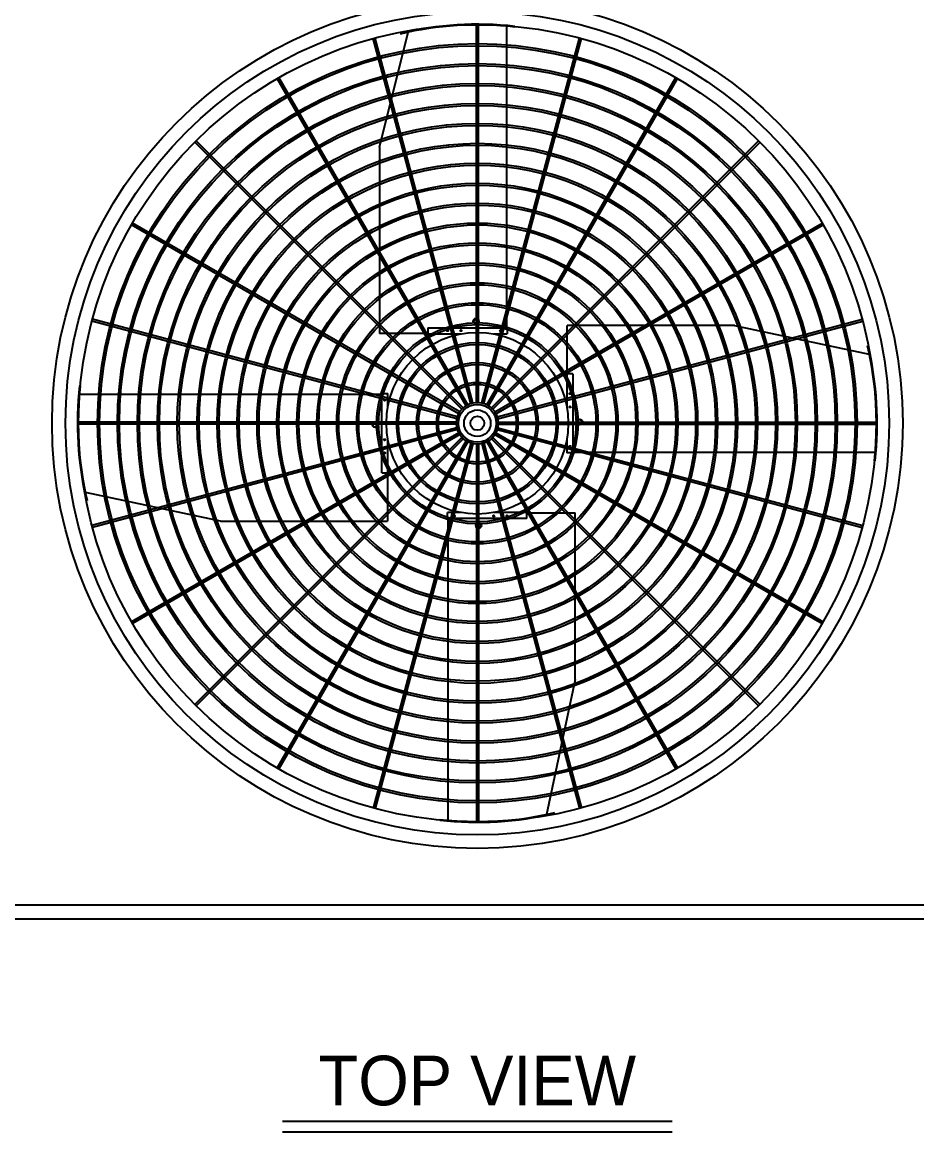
# Model space of a CAD drawing. Header units: millimetres. Extents: x 0 to 16815, y 0 to 11890.
# Drawn here: x 3401 to 5925, y 7006 to 10138 of the extents above; entities that cross this region are included whole.
import ezdxf
from ezdxf.enums import TextEntityAlignment as Align

# ---------------------------------------------------------------- set-up
doc = ezdxf.new("R2010")
doc.units = ezdxf.units.MM
doc.layers.add('LINE', color=7, linetype='Continuous')
doc.layers.add('냉각탑_text', color=3, linetype='Continuous')
doc.styles.add('돋움', font='')
doc.styles.get('돋움').set_extended_font_data('Dotum')

msp = doc.modelspace()

# ---------------------------------------------------------------- linework, layer by layer
at = {"color": 3}
for p, q in [((4682, 9065.3), (4682, 10131.3)), ((4687.6, 9065.3), (4687.6, 10131.3)), ((4666.8, 9062.5), (4390.9, 10092.2)), ((4672.2, 9064), (4396.3, 10093.7)), ((4697.3, 9064), (4973.2, 10093.7)), ((4702.8, 9062.5), (4978.7, 10092.2)), ((4652.9, 9056), (4119.9, 9979.1)), ((4657.7, 9058.8), (4124.7, 9982)), ((4711.9, 9058.8), (5244.9, 9982)), ((4716.7, 9056), (5249.7, 9979.1)), ((4641.1, 9046), (3887.3, 9799.8)), ((4645.1, 9050), (3891.3, 9803.8)), ((4724.5, 9050), (5478.3, 9803.8)), ((4728.5, 9046), (5482.3, 9799.8)), ((4632.3, 9033.3), (3709.1, 9566.3)), ((4635.1, 9038.2), (3711.9, 9571.2)), ((4734.5, 9038.2), (5657.7, 9571.2)), ((4737.3, 9033.3), (5660.5, 9566.3)), ((4627.1, 9018.8), (3597.4, 9294.7)), ((4628.5, 9024.3), (3598.9, 9300.2)), ((4741.1, 9024.3), (5770.7, 9300.2)), ((4742.5, 9018.8), (5772.2, 9294.7)), ((4625.8, 9009.1), (3559.8, 9009.1)), ((4625.8, 9003.5), (3559.8, 9003.5)), ((4627.1, 8993.7), (3597.4, 8717.8)), ((4742.5, 8993.7), (5772.2, 8717.8)), ((4743.8, 9009.1), (5809.8, 9009.1)), ((4743.8, 9003.5), (5809.8, 9003.5)), ((4628.5, 8988.3), (3598.9, 8712.4)), ((4632.3, 8979.2), (3709.1, 8446.2)), ((4635.1, 8974.3), (3711.9, 8441.3)), ((4641.1, 8966.6), (3887.3, 8212.8)), ((4645.1, 8962.6), (3891.3, 8208.8)), ((4724.5, 8962.6), (5478.3, 8208.8)), ((4728.5, 8966.6), (5482.3, 8212.8)), ((4734.5, 8974.3), (5657.7, 8441.3)), ((4737.3, 8979.2), (5660.5, 8446.2)), ((4741.1, 8988.3), (5770.7, 8712.4)), ((4652.9, 8956.6), (4119.9, 8033.4)), ((4657.7, 8953.8), (4124.7, 8030.6)), ((4666.8, 8950), (4390.9, 7920.3)), ((4672.2, 8948.6), (4396.3, 7918.9)), ((4682, 8947.3), (4682, 7881.3)), ((4687.6, 8947.3), (4687.6, 7881.3)), ((4697.3, 8948.6), (4973.2, 7918.9)), ((4702.8, 8950), (4978.7, 7920.3)), ((4711.9, 8953.8), (5244.9, 8030.6)), ((4716.7, 8956.6), (5249.7, 8033.4))]:
    msp.add_line(p, q, dxfattribs=at)
at = {"color": 1}
for p, q in [((4134.8, 7036.3), (5234.8, 7036.3)), ((4134.8, 7006.3), (5234.8, 7006.3))]:
    msp.add_line(p, q, dxfattribs=at)
at = {"color": 3}
for points in [[(1984.8, 7606.3), (1984.8, 10406.3), (7384.8, 10406.3), (7384.8, 7606.3)], [(2024.8, 7646.3), (2024.8, 10366.3), (7344.8, 10366.3), (7344.8, 7646.3)]]:
    msp.add_lwpolyline(points, close=True, dxfattribs=at)
for radius in [1200, 1200, 1161.9, 1125, 256.4]:
    msp.add_circle((4684.8, 9006.3), radius, dxfattribs=at)
at = {"color": 3, "ltscale": 5}
for radius in [1071.6, 1065.9, 1015.3, 1009.7, 959.1, 953.4, 902.8, 897.2, 846.6, 840.9, 790.3, 784.7, 734.1, 728.4, 677.8, 672.2, 621.6, 615.9, 565.3, 559.7, 509.1, 503.4, 452.8, 447.2, 396.6, 390.9, 340.3, 334.7, 284.1, 278.4, 227.8, 222.2, 171.6, 165.9, 115.3, 109.7, 59.1, 53.4, 37.5, 19.7]:
    msp.add_circle((4684.8, 9006.3), radius, dxfattribs=at)
at = {"layer": 'LINE', "color": 3}
for p, q in [((4767.5, 10127.1), (4767.5, 9275.3)), ((4408.4, 9785.8), (4489.3, 10110.2)), ((4408.4, 9785.8), (4408.4, 9259.4)), ((4544.9, 9275.3), (4768.6, 9275.3)), ((4544.9, 9275.3), (4768.6, 9275.3)), ((4544.9, 9275.3), (4544.9, 9258.5)), ((4544.9, 9275.3), (4544.9, 9258.5)), ((4677.6, 9301.1), (4674.1, 9295)), ((4677.6, 9301.1), (4674.1, 9295)), ((4674.1, 9295), (4677.6, 9288.9)), ((4674.1, 9295), (4677.6, 9288.9)), ((4684.6, 9301.1), (4677.6, 9301.1)), ((4684.6, 9301.1), (4677.6, 9301.1)), ((4677.6, 9288.9), (4684.6, 9288.9)), ((4677.6, 9288.9), (4684.6, 9288.9)), ((4688.1, 9295), (4684.6, 9301.1)), ((4688.1, 9295), (4684.6, 9301.1)), ((4684.6, 9288.9), (4688.1, 9295)), ((4684.6, 9288.9), (4688.1, 9295)), ((4768.6, 9275.3), (4768.6, 9258.5)), ((4768.6, 9275.3), (4768.6, 9258.5)), ((5409.9, 9282.6), (4937.9, 9282.6)), ((4937.9, 9146.1), (4937.9, 9282.6)), ((4937.9, 9146.1), (4937.9, 9282.6)), ((5409.9, 9282.6), (5790.5, 9201.7)), ((4544.9, 9259.4), (4408.4, 9259.4)), ((4544.9, 9259.4), (4408.4, 9259.4)), ((4544.9, 9258.5), (4638.4, 9258.5)), ((4544.9, 9258.5), (4638.4, 9258.5)), ((4731.2, 9258.5), (4768.6, 9258.5)), ((4731.2, 9258.5), (4768.6, 9258.5)), ((5787.2, 9224.5), (5785.3, 9224.5)), ((4937, 9146.1), (4937, 9052.7)), ((4937, 9146.1), (4937, 9052.7)), ((4953.9, 9146.1), (4937, 9146.1)), ((4953.9, 9146.1), (4937, 9146.1)), ((4953.9, 9146.1), (4953.9, 8922.5)), ((4953.9, 9146.1), (4953.9, 8922.5)), ((3562.1, 9088.9), (4415.7, 9088.9)), ((4415.7, 8866.4), (4415.7, 9090.1)), ((4415.7, 8866.4), (4415.7, 9090.1)), ((4415.7, 9090.1), (4432.6, 9090.1)), ((4415.7, 9090.1), (4432.6, 9090.1)), ((4432.6, 9052.7), (4432.6, 9090.1)), ((4432.6, 9052.7), (4432.6, 9090.1)), ((5807, 9112.4), (5805.1, 9112.4)), ((4396.1, 9009.6), (4390, 9006.1)), ((4396.1, 9009.6), (4390, 9006.1)), ((4390, 9006.1), (4390, 8999.1)), ((4390, 9006.1), (4390, 8999.1)), ((4390, 8999.1), (4396.1, 8995.5)), ((4390, 8999.1), (4396.1, 8995.5)), ((4402.2, 9006.1), (4396.1, 9009.6)), ((4402.2, 9006.1), (4396.1, 9009.6)), ((4396.1, 8995.5), (4402.2, 8999.1)), ((4396.1, 8995.5), (4402.2, 8999.1)), ((4402.2, 8999.1), (4402.2, 9006.1)), ((4402.2, 8999.1), (4402.2, 9006.1)), ((4973.5, 9017), (4967.4, 9013.5)), ((4973.5, 9017), (4967.4, 9013.5)), ((4967.4, 9013.5), (4967.4, 9006.5)), ((4967.4, 9013.5), (4967.4, 9006.5)), ((4967.4, 9006.5), (4973.5, 9003)), ((4967.4, 9006.5), (4973.5, 9003)), ((4979.6, 9013.5), (4973.5, 9017)), ((4979.6, 9013.5), (4973.5, 9017)), ((4973.5, 9003), (4979.6, 9006.5)), ((4973.5, 9003), (4979.6, 9006.5)), ((4979.6, 9006.5), (4979.6, 9013.5)), ((4979.6, 9006.5), (4979.6, 9013.5)), ((4432.6, 8866.4), (4432.6, 8959.9)), ((4432.6, 8866.4), (4432.6, 8959.9)), ((4937, 8959.9), (4937, 8922.5)), ((4937, 8959.9), (4937, 8922.5)), ((4953.9, 8922.5), (4937, 8922.5)), ((4953.9, 8922.5), (4937, 8922.5)), ((5807.5, 8923.6), (4953.9, 8923.6)), ((5807, 8900.2), (5805.1, 8900.2)), ((4415.7, 8866.4), (4432.6, 8866.4)), ((4415.7, 8866.4), (4432.6, 8866.4)), ((4431.7, 8866.4), (4431.7, 8729.9)), ((4431.7, 8866.4), (4431.7, 8729.9)), ((3959.7, 8729.9), (3579.1, 8810.8)), ((4638.4, 8754.1), (4601, 8754.1)), ((4601, 8737.2), (4601, 8754.1)), ((4638.4, 8754.1), (4601, 8754.1)), ((4601, 8737.2), (4601, 8754.1)), ((4638.4, 8754.1), (4601, 8754.1)), ((4601, 8737.2), (4601, 8754.1)), ((4638.4, 8754.1), (4601, 8754.1)), ((4601, 8737.2), (4601, 8754.1)), ((4824.6, 8754.1), (4731.2, 8754.1)), ((4824.6, 8754.1), (4731.2, 8754.1)), ((4824.6, 8754.1), (4731.2, 8754.1)), ((4824.6, 8754.1), (4731.2, 8754.1)), ((4824.6, 8737.2), (4824.6, 8754.1)), ((4824.6, 8737.2), (4824.6, 8754.1)), ((4824.6, 8737.2), (4824.6, 8754.1)), ((4824.6, 8737.2), (4824.6, 8754.1)), ((4824.6, 8753.2), (4961.1, 8753.2)), ((4824.6, 8753.2), (4961.1, 8753.2)), ((4824.6, 8753.2), (4961.1, 8753.2)), ((4824.6, 8753.2), (4961.1, 8753.2)), ((4961.1, 8283), (4961.1, 8753.2)), ((4961.1, 8283), (4961.1, 8753.2)), ((3959.7, 8729.9), (4431.7, 8729.9)), ((4824.6, 8737.2), (4601, 8737.2)), ((4824.6, 8737.2), (4601, 8737.2)), ((4824.6, 8737.2), (4601, 8737.2)), ((4824.6, 8737.2), (4601, 8737.2)), ((4602.1, 7885.4), (4602.1, 8737.2)), ((4602.1, 7885.4), (4602.1, 8737.2)), ((4685, 8723.7), (4681.5, 8717.6)), ((4685, 8723.7), (4681.5, 8717.6)), ((4685, 8723.7), (4681.5, 8717.6)), ((4685, 8723.7), (4681.5, 8717.6)), ((4681.5, 8717.6), (4685, 8711.5)), ((4681.5, 8717.6), (4685, 8711.5)), ((4681.5, 8717.6), (4685, 8711.5)), ((4681.5, 8717.6), (4685, 8711.5)), ((4692, 8723.7), (4685, 8723.7)), ((4692, 8723.7), (4685, 8723.7)), ((4692, 8723.7), (4685, 8723.7)), ((4692, 8723.7), (4685, 8723.7)), ((4685, 8711.5), (4692, 8711.5)), ((4685, 8711.5), (4692, 8711.5)), ((4685, 8711.5), (4692, 8711.5)), ((4685, 8711.5), (4692, 8711.5)), ((4695.5, 8717.6), (4692, 8723.7)), ((4695.5, 8717.6), (4692, 8723.7)), ((4695.5, 8717.6), (4692, 8723.7)), ((4695.5, 8717.6), (4692, 8723.7)), ((4692, 8711.5), (4695.5, 8717.6)), ((4692, 8711.5), (4695.5, 8717.6)), ((4692, 8711.5), (4695.5, 8717.6)), ((4692, 8711.5), (4695.5, 8717.6)), ((4961.1, 8283), (4880.2, 7902.4))]:
    msp.add_line(p, q, dxfattribs=at)
for centre, radius in [((4681.1, 9295), 7.97), ((4681.1, 9295), 7.97), ((4601, 9267.8), 1.88), ((4601, 9267.8), 1.88), ((4638.5, 9267.8), 1.88), ((4638.5, 9267.8), 1.88), ((4750.1, 9267.8), 1.88), ((4750.1, 9267.8), 1.88), ((4946.4, 9090.1), 1.88), ((4946.4, 9090.1), 1.88), ((4423.2, 9071.5), 1.88), ((4423.2, 9071.5), 1.88), ((4946.4, 9052.6), 1.88), ((4946.4, 9052.6), 1.88), ((4396.1, 9002.6), 7.97), ((4396.1, 9002.6), 7.97), ((4973.5, 9010), 7.97), ((4973.5, 9010), 7.97), ((4423.2, 8960), 1.88), ((4423.2, 8960), 1.88), ((4946.4, 8941), 1.88), ((4946.4, 8941), 1.88), ((4423.2, 8922.5), 1.88), ((4423.2, 8922.5), 1.88), ((4619.5, 8744.7), 1.88), ((4619.5, 8744.7), 1.88), ((4619.5, 8744.7), 1.88), ((4619.5, 8744.7), 1.88), ((4731.1, 8744.7), 1.88), ((4731.1, 8744.7), 1.88), ((4731.1, 8744.7), 1.88), ((4731.1, 8744.7), 1.88), ((4768.6, 8744.7), 1.88), ((4768.6, 8744.7), 1.88), ((4768.6, 8744.7), 1.88), ((4768.6, 8744.7), 1.88), ((4688.5, 8717.6), 7.97), ((4688.5, 8717.6), 7.97), ((4688.5, 8717.6), 7.97), ((4688.5, 8717.6), 7.97)]:
    msp.add_circle(centre, radius, dxfattribs=at)
for centre, radius, start, end in [((4684.8, 9195.2), 937.5, 83.5007, 103.4595), ((4684.8, 9195.2), 935.6, 83.4876, 103.487), ((4875.5, 9006.3), 935.6, 353.4876, 13.487), ((4875.5, 9006.3), 937.5, 353.5007, 13.4595), ((4494.1, 9006.3), 937.5, 173.5007, 193.4595), ((4494.1, 9006.3), 935.6, 173.4876, 193.487), ((4684.8, 8817.4), 935.6, 263.4876, 283.487), ((4684.8, 8817.4), 937.5, 263.5007, 283.4595)]:
    msp.add_arc(centre, radius, start, end, dxfattribs=at)

# ---------------------------------------------------------------- texts
at = {"layer": '냉각탑_text', "style": '돋움'}
msp.add_text('TOP VIEW', height=140, dxfattribs=at).set_placement((4684.8, 7151.1), align=Align.MIDDLE_CENTER)

doc.saveas('drawing.dxf')
